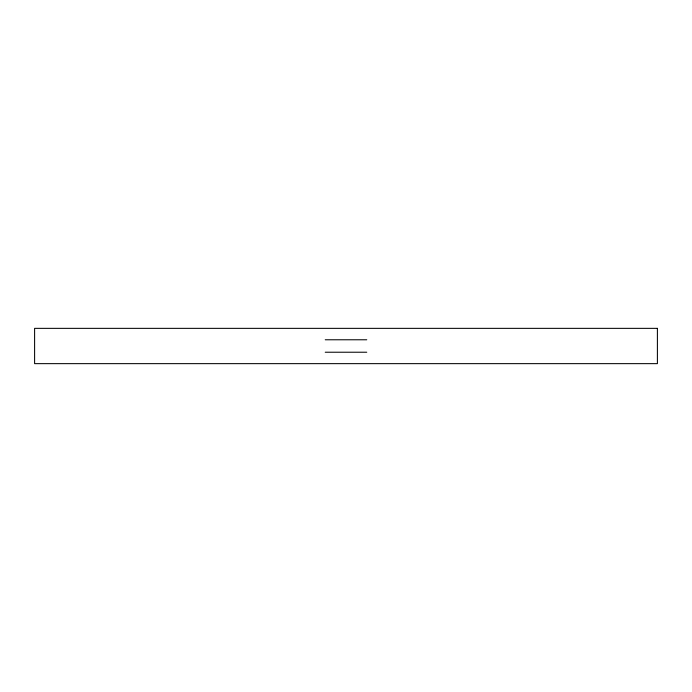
<?xml version="1.0" encoding="UTF-8"?>
<svg xmlns="http://www.w3.org/2000/svg" width="692" height="692" viewBox="0 0 692 692"><rect width="100%" height="100%" fill="white"/><g stroke="black" fill="none" stroke-linecap="round" stroke-linejoin="round"><path stroke-width="1.04" d="M325.24 339.772L366.76 339.772M325.24 352.228L366.76 352.228M657.4 328.354L34.6 328.354L34.6 363.646L657.4 363.646L657.4 328.354"/></g></svg>
